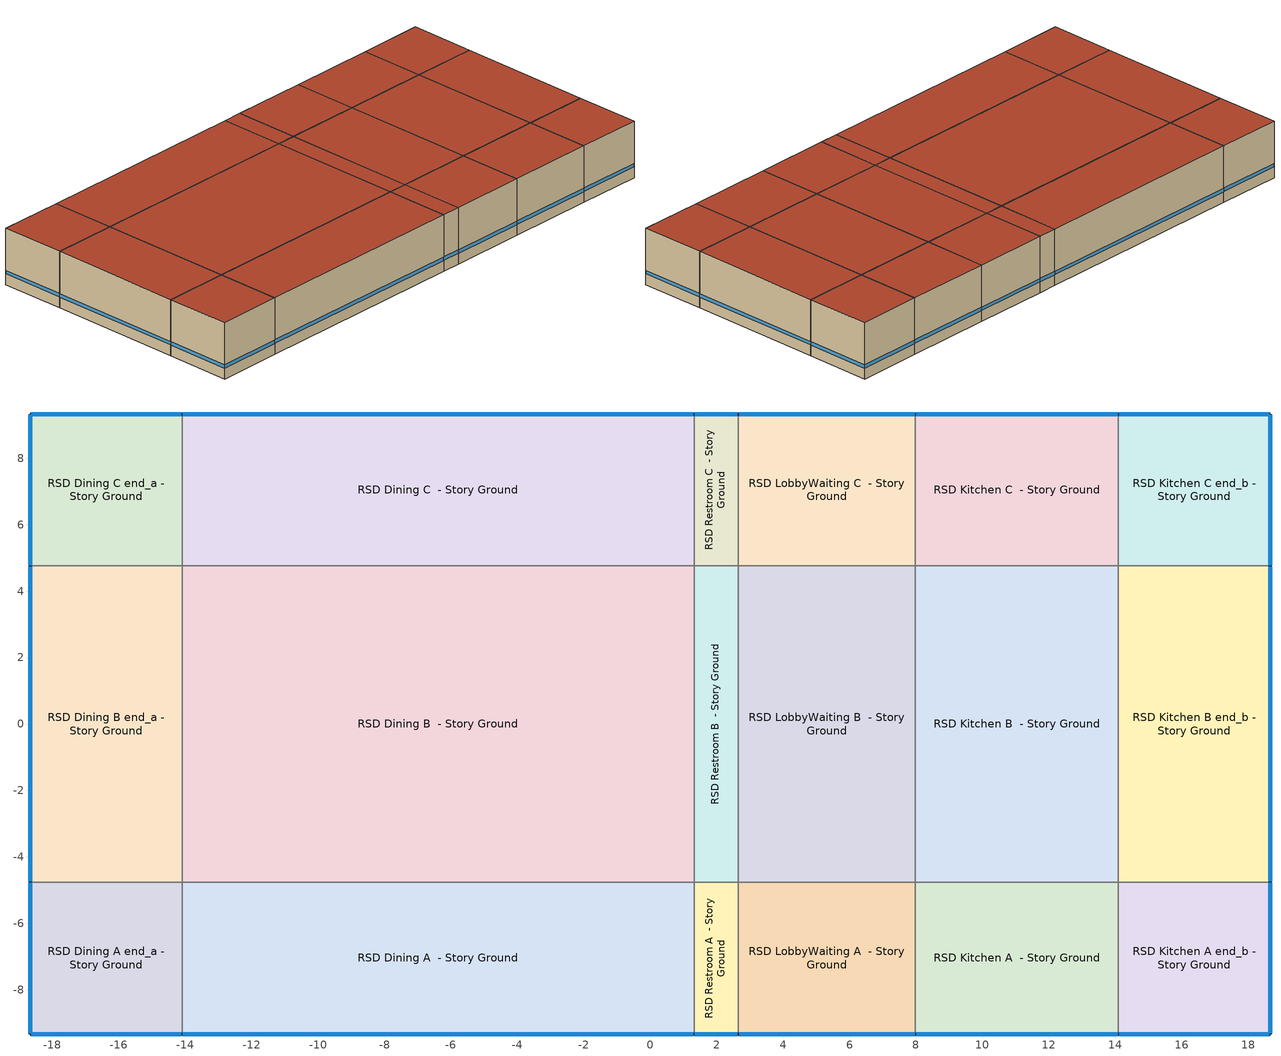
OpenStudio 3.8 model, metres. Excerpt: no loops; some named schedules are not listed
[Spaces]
RSD Dining A end_a - Story Ground
 floor ground (Foundation F 126 Perim 914 Area 209): -18.67,-9.33 -18.67,-4.76 -14.09,-4.76 -14.09,-9.33 z0
 wall outside: -18.67,-4.76 -18.67,-9.33 -14.09,-9.33 z0:3.96
 wall to RSD Dining B end_a - Story Ground: -14.09,-4.76 -18.67,-4.76 z0:3.96
 wall to RSD Dining A  - Story Ground: -14.09,-9.33 -14.09,-4.76 z0:3.96
 window (Window U-1.01 SHGC 0.74): -18.64,-9.33 -14.12,-9.33 / -18.67,-4.79 -18.67,-9.31 z0.76:1
 roof outside: -14.09,-9.33 -14.09,-4.76 -18.67,-4.76 -18.67,-9.33 z3.96
RSD Dining B end_a - Story Ground
 floor ground (Foundation F 126 Perim 952 Area 4353): -18.67,-4.76 -18.67,4.76 -14.09,4.76 -14.09,-4.76 z0
 wall outside: -18.67,4.76 -18.67,-4.76 z0:3.96
 wall to RSD Dining C end_a - Story Ground: -14.09,4.76 -18.67,4.76 z0:3.96
 wall to RSD Dining B  - Story Ground: -14.09,-4.76 -14.09,4.76 z0:3.96
 window (Window U-1.01 SHGC 0.74): -18.67,4.74 -18.67,-4.74 z0.76:1
 roof outside: -14.09,-4.76 -14.09,4.76 -18.67,4.76 -18.67,-4.76 z3.96
RSD Dining C end_a - Story Ground
 floor ground (Foundation F 126 Perim 914 Area 209): -18.67,4.76 -18.67,9.33 -14.09,9.33 -14.09,4.76 z0
 wall outside: -14.09,9.33 -18.67,9.33 -18.67,4.76 z0:3.96
 wall to RSD Dining C  - Story Ground: -14.09,4.76 -14.09,9.33 z0:3.96
 window (Window U-1.01 SHGC 0.74): -18.67,9.31 -18.67,4.79 / -14.12,9.33 -18.64,9.33 z0.76:1
 roof outside: -14.09,4.76 -14.09,9.33 -18.67,9.33 -18.67,4.76 z3.96
RSD Dining A  - Story Ground
 floor ground (Foundation F 126 Perim 1541 Area 7046): -14.09,-9.33 -14.09,-4.76 1.32,-4.76 1.32,-9.33 z0
 wall outside: -14.09,-9.33 1.32,-9.33 z0:3.96
 wall to RSD Dining B  - Story Ground: 1.32,-4.76 -14.09,-4.76 z0:3.96
 wall to RSD Restroom A  - Story Ground: 1.32,-9.33 1.32,-4.76 z0:3.96
 window (Window U-1.01 SHGC 0.74): -14.07,-9.33 1.29,-9.33 z0.76:1
 roof outside: 1.32,-9.33 1.32,-4.76 -14.09,-4.76 -14.09,-9.33 z3.96
RSD Dining B  - Story Ground
 floor ground (Foundation F 126 Perim 0 Area 14673): -14.09,-4.76 -14.09,4.76 1.32,4.76 1.32,-4.76 z0
 wall to RSD Dining C  - Story Ground: 1.32,4.76 -14.09,4.76 z0:3.96
 wall to RSD Restroom B  - Story Ground: 1.32,-4.76 1.32,4.76 z0:3.96
 roof outside: 1.32,-4.76 1.32,4.76 -14.09,4.76 -14.09,-4.76 z3.96
RSD Dining C  - Story Ground
 floor ground (Foundation F 126 Perim 1541 Area 7046): -14.09,4.76 -14.09,9.33 1.32,9.33 1.32,4.76 z0
 wall outside: 1.32,9.33 -14.09,9.33 z0:3.96
 wall to RSD Restroom C  - Story Ground: 1.32,4.76 1.32,9.33 z0:3.96
 window (Window U-1.01 SHGC 0.74): 1.29,9.33 -14.07,9.33 z0.76:1
 roof outside: 1.32,4.76 1.32,9.33 -14.09,9.33 -14.09,4.76 z3.96
RSD Restroom A  - Story Ground
 floor ground (Foundation F 126 Perim 133 Area 609): 1.32,-9.33 1.32,-4.76 2.65,-4.76 2.65,-9.33 z0
 wall outside: 1.32,-9.33 2.65,-9.33 z0:3.96
 wall to RSD Restroom B  - Story Ground: 2.65,-4.76 1.32,-4.76 z0:3.96
 wall to RSD LobbyWaiting A  - Story Ground: 2.65,-9.33 2.65,-4.76 z0:3.96
 window (Window U-1.01 SHGC 0.74): 1.34,-9.33 2.63,-9.33 z0.76:1.01
 roof outside: 2.65,-9.33 2.65,-4.76 1.32,-4.76 1.32,-9.33 z3.96
RSD Restroom B  - Story Ground
 floor ground (Foundation F 126 Perim 0 Area 1269): 1.32,-4.76 1.32,4.76 2.65,4.76 2.65,-4.76 z0
 wall to RSD Restroom C  - Story Ground: 2.65,4.76 1.32,4.76 z0:3.96
 wall to RSD LobbyWaiting B  - Story Ground: 2.65,-4.76 2.65,4.76 z0:3.96
 roof outside: 2.65,-4.76 2.65,4.76 1.32,4.76 1.32,-4.76 z3.96
RSD Restroom C  - Story Ground
 floor ground (Foundation F 126 Perim 133 Area 609): 1.32,4.76 1.32,9.33 2.65,9.33 2.65,4.76 z0
 wall outside: 2.65,9.33 1.32,9.33 z0:3.96
 wall to RSD LobbyWaiting C  - Story Ground: 2.65,4.76 2.65,9.33 z0:3.96
 window (Window U-1.01 SHGC 0.74): 2.63,9.33 1.34,9.33 z0.76:1.01
 roof outside: 2.65,4.76 2.65,9.33 1.32,9.33 1.32,4.76 z3.96
RSD LobbyWaiting A  - Story Ground
 floor ground (Foundation F 126 Perim 533 Area 2439): 2.65,-9.33 2.65,-4.76 7.98,-4.76 7.98,-9.33 z0
 wall outside: 2.65,-9.33 7.98,-9.33 z0:3.96
 wall to RSD LobbyWaiting B  - Story Ground: 7.98,-4.76 2.65,-4.76 z0:3.96
 wall to RSD Kitchen A  - Story Ground: 7.98,-9.33 7.98,-4.76 z0:3.96
 window (Window U-1.01 SHGC 0.74): 2.68,-9.33 7.96,-9.33 z0.76:1
 roof outside: 7.98,-9.33 7.98,-4.76 2.65,-4.76 2.65,-9.33 z3.96
RSD LobbyWaiting B  - Story Ground
 floor ground (Foundation F 126 Perim 0 Area 5079): 2.65,-4.76 2.65,4.76 7.98,4.76 7.98,-4.76 z0
 wall to RSD LobbyWaiting C  - Story Ground: 7.98,4.76 2.65,4.76 z0:3.96
 wall to RSD Kitchen B  - Story Ground: 7.98,-4.76 7.98,4.76 z0:3.96
 roof outside: 7.98,-4.76 7.98,4.76 2.65,4.76 2.65,-4.76 z3.96
RSD LobbyWaiting C  - Story Ground
 floor ground (Foundation F 126 Perim 533 Area 2439): 2.65,4.76 2.65,9.33 7.98,9.33 7.98,4.76 z0
 wall outside: 7.98,9.33 2.65,9.33 z0:3.96
 wall to RSD Kitchen C  - Story Ground: 7.98,4.76 7.98,9.33 z0:3.96
 window (Window U-1.01 SHGC 0.74): 7.96,9.33 2.68,9.33 z0.76:1
 roof outside: 7.98,4.76 7.98,9.33 2.65,9.33 2.65,4.76 z3.96
RSD Kitchen A  - Story Ground
 floor ground (Foundation F 126 Perim 611 Area 2793): 7.98,-9.33 7.98,-4.76 14.09,-4.76 14.09,-9.33 z0
 wall outside: 7.98,-9.33 14.09,-9.33 z0:3.96
 wall to RSD Kitchen B  - Story Ground: 14.09,-4.76 7.98,-4.76 z0:3.96
 wall to RSD Kitchen A end_b - Story Ground: 14.09,-9.33 14.09,-4.76 z0:3.96
 window (Window U-1.01 SHGC 0.74): 8.01,-9.33 14.07,-9.33 z0.76:1
 roof outside: 14.09,-9.33 14.09,-4.76 7.98,-4.76 7.98,-9.33 z3.96
RSD Kitchen B  - Story Ground
 floor ground (Foundation F 126 Perim 0 Area 5816): 7.98,-4.76 7.98,4.76 14.09,4.76 14.09,-4.76 z0
 wall to RSD Kitchen C  - Story Ground: 14.09,4.76 7.98,4.76 z0:3.96
 wall to RSD Kitchen B end_b - Story Ground: 14.09,-4.76 14.09,4.76 z0:3.96
 roof outside: 14.09,-4.76 14.09,4.76 7.98,4.76 7.98,-4.76 z3.96
RSD Kitchen C  - Story Ground
 floor ground (Foundation F 126 Perim 611 Area 2793): 7.98,4.76 7.98,9.33 14.09,9.33 14.09,4.76 z0
 wall outside: 14.09,9.33 7.98,9.33 z0:3.96
 wall to RSD Kitchen C end_b - Story Ground: 14.09,4.76 14.09,9.33 z0:3.96
 window (Window U-1.01 SHGC 0.74): 14.07,9.33 8.01,9.33 z0.76:1
 roof outside: 14.09,4.76 14.09,9.33 7.98,9.33 7.98,4.76 z3.96
RSD Kitchen A end_b - Story Ground
 floor ground (Foundation F 126 Perim 914 Area 209): 14.09,-9.33 14.09,-4.76 18.67,-4.76 18.67,-9.33 z0
 wall outside: 14.09,-9.33 18.67,-9.33 18.67,-4.76 z0:3.96
 wall to RSD Kitchen B end_b - Story Ground: 18.67,-4.76 14.09,-4.76 z0:3.96
 window (Window U-1.01 SHGC 0.74): 14.12,-9.33 18.64,-9.33 / 18.67,-9.31 18.67,-4.79 z0.76:1
 roof outside: 18.67,-9.33 18.67,-4.76 14.09,-4.76 14.09,-9.33 z3.96
RSD Kitchen B end_b - Story Ground
 floor ground (Foundation F 126 Perim 952 Area 4353): 14.09,-4.76 14.09,4.76 18.67,4.76 18.67,-4.76 z0
 wall outside: 18.67,-4.76 18.67,4.76 z0:3.96
 wall to RSD Kitchen C end_b - Story Ground: 18.67,4.76 14.09,4.76 z0:3.96
 window (Window U-1.01 SHGC 0.74): 18.67,-4.74 18.67,4.74 z0.76:1
 roof outside: 18.67,-4.76 18.67,4.76 14.09,4.76 14.09,-4.76 z3.96
RSD Kitchen C end_b - Story Ground
 floor ground (Foundation F 126 Perim 914 Area 209): 14.09,4.76 14.09,9.33 18.67,9.33 18.67,4.76 z0
 wall outside: 18.67,4.76 18.67,9.33 14.09,9.33 z0:3.96
 window (Window U-1.01 SHGC 0.74): 18.64,9.33 14.12,9.33 / 18.67,4.79 18.67,9.31 z0.76:1
 roof outside: 18.67,4.76 18.67,9.33 14.09,9.33 14.09,4.76 z3.96
[Site]
Fresno Air Terminal_CA_USA: Latitude {deg}=36.78; Longitude {deg}=-119.72; Time Zone {hr}=-8; Elevation {m}=100; Terrain=City
[Site:WaterMainsTemperature]
Calculation Method=Correlation; Annual Average Outdoor Air Temperature {C}=19.1625; Maximum Difference In Monthly Average Outdoor Air Temperatures {deltaC}=21.42
[SizingPeriod:DesignDay] Barometric Pressure {Pa}=100129; Rain Indicator=No; Snow Indicator=No; Day of Month=21; Daylight Saving Time Indicator=No; Humidity Condition Type=Wetbulb; Dry-Bulb Temperature Range Modifier Type=DefaultMultipliers
Name | Maximum Dry-Bulb Temperature {C} | Daily Dry-Bulb Temperature Range {deltaC} | Wind Speed {m/s} | Wind Direction {deg} | Month | Day Type | Wetbulb or DewPoint at Maximum Dry-Bulb {C} | Solar Model Indicator | ASHRAE Clear Sky Optical Depth for Beam Irradiance | ASHRAE Clear Sky Optical Depth for Diffuse Irradiance | Sky Clearness
Fresno Air Terminal Ann Clg .4% Condns DB=>MWB 1 | 39.7 | 16.4 | 3.7 | 300 | 7 | SummerDesignDay | 21.6 | ASHRAETau | 0.352 | 2.403
Fresno Air Terminal Ann Clg .4% Condns WB=>MDB 1 | 36.4 | 16.4 | 3.7 | 300 | 7 | SummerDesignDay | 23 | ASHRAETau | 0.352 | 2.403
Fresno Air Terminal Ann Htg 99.6% Condns DB 1 | -0.3 | 0 | 1.2 | 80 | 12 | WinterDesignDay | -0.3 | ASHRAEClearSky |  |  | 0
Fresno Air Terminal August .4% Condns DB=>MCWB 1 | 41.1 | 16.6 | 3.7 | 300 | 8 | SummerDesignDay | 22.3 | ASHRAETau | 0.376 | 2.367
[ClimateZones]
Climate Zone Institution Name 1=CEC; Climate Zone Document Name 1=California Climate Zone Descriptions; Climate Zone Document Year 1=1995; Climate Zone Value 1=13
[Building]
ComStock DEER Pre-1975|RSD: North Axis {deg}=180; Default Construction Set=ComStock DEER Pre-1975 - RSD - CEC T24-CEC13; Default Schedule Set=Building Default Schedule Set; Standards Building Type=RSD
[Site:GroundTemperature:FCfactorMethod]
January Ground Temperature {C}=18.6; February Ground Temperature {C}=10.7; March Ground Temperature {C}=7.7; April Ground Temperature {C}=7.9; May Ground Temperature {C}=10.4; June Ground Temperature {C}=13.5; July Ground Temperature {C}=14.8; August Ground Temperature {C}=21; September Ground Temperature {C}=25.8; October Ground Temperature {C}=29; November Ground Temperature {C}=27.7; December Ground Temperature {C}=24.9
[Construction:FfactorGroundFloor] F-Factor {W/m-K}=1.26344
Name | Area {m2} | PerimeterExposed {m}
Foundation F 126 Perim 952 Area 4353 | 43.5305 | 9.52111
Foundation F 126 Perim 914 Area 209 | 20.9032 | 9.144
Foundation F 126 Perim 611 Area 2793 | 27.9266 | 6.10818
Foundation F 126 Perim 0 Area 5816 | 58.1566 | 0
Foundation F 126 Perim 533 Area 2439 | 24.3893 | 5.33449
Foundation F 126 Perim 0 Area 14673 | 146.729 | 0
Foundation F 126 Perim 1541 Area 7046 | 70.4585 | 15.4109
Foundation F 126 Perim 133 Area 609 | 6.09305 | 1.33269
Foundation F 126 Perim 0 Area 1269 | 12.6887 | 0
Foundation F 126 Perim 0 Area 5079 | 50.7903 | 0
[DefaultConstructionSet]
ComStock DEER Pre-1975 - RSD - CEC T24-CEC13: Default Exterior Surface Constructions=Default Surface Constructions 1; Default Interior Surface Constructions=Default Surface Constructions 2; Default Ground Contact Surface Constructions=Default Surface Constructions 3; Default Exterior SubSurface Constructions=Default Sub Surface Constructions 1; Default Interior SubSurface Constructions=Default Sub Surface Constructions 2; Interior Partition Construction=Typical Interior Partition
[DefaultSurfaceConstructions]
Name | Floor Construction | Wall Construction | Roof Ceiling Construction
Default Surface Constructions 1 | DEER Uncarpeted 6in Slab Floor | DEER Insulated Steel Framed Exterior Wall R-5.67 | DEER Wood Framed Roof R-14.18
Default Surface Constructions 2 | DEER Uncarpeted 4in Slab Floor | Typical Interior Wall | DEER Uncarpeted 4in Slab Floor
Default Surface Constructions 3 | DEER Carpeted 6in Slab Floor | Typical Uninsulated Basement Mass Wall
[Construction]
DEER Uncarpeted 6in Slab Floor: Typical Insulation R-6.53, 6 in. Normalweight Concrete Floor
DEER Wood Framed Roof R-14.18: Roof Membrane, Typical Insulation R-13.68, Metal Roof Surface
DEER Uncarpeted 4in Slab Floor: Typical Insulation R-4.17, 4 in. Normalweight Concrete Floor
Typical Interior Wall: G01 13mm gypsum board, G01 13mm gypsum board
DEER Carpeted 6in Slab Floor: 6 in. Normalweight Concrete Floor, Typical Carpet Pad
Typical Uninsulated Basement Mass Wall: 8 in. Concrete Block Basement Wall
DEER Metal Framed Window U-1.23 SHGC 0.82: Simple Glazing U-1.23 SHGC 0.82
DEER Metal Framed Window U-1.23 SHGC 0.82 1: Simple Glazing U-1.23 SHGC 0.82 1
Typical Uninsulated Swinging Door: Typical Insulation R-4.17
U 0.98 SHGC 0.68 Sgl Ref-B-H Clr 6mm: REF B CLEAR HI 6MM
Typical Insulated Metal Door: F08 Metal surface, Typical Insulation R-4.17
DEER Skylight U-0.85 SHGC 0.44: Simple Glazing U-1.23 SHGC 0.44
Typical Interior Window: Clear 3mm
Typical Interior Door; Typical Interior Partition: G05 25mm wood
DEER Insulated Steel Framed Exterior Wall R-5.67: 25mm Stucco, 5/8 in. Gypsum Board, Typical Insulation R-4.17, 5/8 in. Gypsum Board
InteriorFurnishings 1: Std Wood 6inch 1
Window U-1.01 SHGC 0.74: Simple Glazing Single - No LowE - Clear - Aluminum
[Material:NoMass] Roughness=Smooth; Thermal Absorptance=0.9; Solar Absorptance=0.7
Name | Thermal Resistance {m2-K/W} | Visible Absorptance
Typical Insulation R-6.53 | 1.14944 | 0.7
Typical Insulation R-13.68 | 2.40869 | 0.7
Typical Insulation R-4.17 | 0.734957 | 0.7
Typical Carpet Pad | 0.21648 | 0.8
[Material] Thermal Absorptance=0.9
Name | Roughness | Thickness {m} | Conductivity {W/m-K} | Density {kg/m3} | Specific Heat {J/kg-K} | Solar Absorptance | Visible Absorptance
6 in. Normalweight Concrete Floor | MediumRough | 0.1524 | 2.31 | 2322 | 832 | 0.7 | 0.7
25mm Stucco | Smooth | 0.0254 | 0.72 | 1856 | 840 | 0.7 | 0.7
5/8 in. Gypsum Board | MediumSmooth | 0.0159 | 0.16 | 800 | 1090 | 0.7 | 0.7
Roof Membrane | VeryRough | 0.0095 | 0.16 | 1121.29 | 1460 | 0.7 | 0.7
Metal Roof Surface; F08 Metal surface | Smooth | 0.0008 | 45.28 | 7824 | 500 | 0.7 | 0.7
4 in. Normalweight Concrete Floor | MediumRough | 0.1016 | 2.31 | 2322 | 832 | 0.7 | 0.7
G01 13mm gypsum board | Smooth | 0.0127 | 0.160031 | 800.001 | 1090.73 | 0.7 | 0.5
8 in. Concrete Block Basement Wall | MediumRough | 0.2032 | 1.326 | 1842 | 912 | 0.7 | 0.7
G05 25mm wood | MediumSmooth | 0.0254 | 0.15 | 608 | 1630 | 0.5 | 0.5
Std Wood 6inch 1 | MediumSmooth | 0.15 | 0.12 | 540 | 1210 | 0.7 | 0.7
[DefaultSubSurfaceConstructions]
Name | Fixed Window Construction | Operable Window Construction | Door Construction | Glass Door Construction | Overhead Door Construction | Skylight Construction | Tubular Daylight Dome Construction | Tubular Daylight Diffuser Construction
Default Sub Surface Constructions 1 | DEER Metal Framed Window U-1.23 SHGC 0.82 | DEER Metal Framed Window U-1.23 SHGC 0.82 1 | Typical Uninsulated Swinging Door | U 0.98 SHGC 0.68 Sgl Ref-B-H Clr 6mm | Typical Insulated Metal Door | DEER Skylight U-0.85 SHGC 0.44 | Typical Interior Window | Typical Interior Window
Default Sub Surface Constructions 2 | Typical Interior Window | Typical Interior Window | Typical Interior Door
[WindowMaterial:SimpleGlazingSystem]
Name | U-Factor {W/m2-K} | Solar Heat Gain Coefficient | Visible Transmittance
Simple Glazing U-1.23 SHGC 0.82; Simple Glazing U-1.23 SHGC 0.82 1 | 7 | 0.82 | 0.25
Simple Glazing U-1.23 SHGC 0.44 | 7 | 0.44 | 0.25
Simple Glazing Single - No LowE - Clear - Aluminum | 5.73505 | 0.744 | 0.754
[WindowMaterial:Glazing] Optical Data Type=SpectralAverage; Infrared Transmittance at Normal Incidence=0; Front Side Infrared Hemispherical Emissivity=0.84; Conductivity {W/m-K}=0.9; Dirt Correction Factor for Solar and Visible Transmittance=1; Solar Diffusing=No
Name | Thickness {m} | Solar Transmittance at Normal Incidence | Front Side Solar Reflectance at Normal Incidence | Back Side Solar Reflectance at Normal Incidence | Visible Transmittance at Normal Incidence | Front Side Visible Reflectance at Normal Incidence | Back Side Visible Reflectance at Normal Incidence | Back Side Infrared Hemispherical Emissivity
REF B CLEAR HI 6MM | 0.006 | 0.24 | 0.16 | 0.32 | 0.3 | 0.16 | 0.29 | 0.6
Clear 3mm | 0.003 | 0.837 | 0.075 | 0.075 | 0.898 | 0.081 | 0.081 | 0.84
[SpaceType] Standards Building Type=RSD
Name | Default Schedule Set | Design Specification Outdoor Air Object | Standards Space Type
RSD Restroom - ComStock DEER Pre-1975 | RSD Restroom Schedule Set | RSD Restroom Ventilation | Restroom
RSD LobbyWaiting - ComStock DEER Pre-1975 | RSD LobbyWaiting Schedule Set | RSD LobbyWaiting Ventilation | LobbyWaiting
RSD Kitchen - ComStock DEER Pre-1975 | RSD Kitchen Schedule Set | RSD Kitchen Ventilation | Kitchen
RSD Dining - ComStock DEER Pre-1975 | RSD Dining Schedule Set | RSD Dining Ventilation | Dining
[BuildingStory]
Story Ground: Nominal Z Coordinate {m}=0; Nominal Floor to Floor Height {m}=3.9624
[Space] Building Story=Story Ground
Name | Space Type | Thermal Zone
RSD Dining A end_a - Story Ground | RSD Dining - ComStock DEER Pre-1975 | Zone RSD Dining A end_a - Story Ground
RSD Dining B end_a - Story Ground | RSD Dining - ComStock DEER Pre-1975 | Zone RSD Dining B end_a - Story Ground
RSD Dining C end_a - Story Ground | RSD Dining - ComStock DEER Pre-1975 | Zone RSD Dining C end_a - Story Ground
RSD Dining A  - Story Ground | RSD Dining - ComStock DEER Pre-1975 | Zone RSD Dining A  - Story Ground
RSD Dining B  - Story Ground | RSD Dining - ComStock DEER Pre-1975 | Zone RSD Dining B  - Story Ground
RSD Dining C  - Story Ground | RSD Dining - ComStock DEER Pre-1975 | Zone RSD Dining C  - Story Ground
RSD Restroom A  - Story Ground | RSD Restroom - ComStock DEER Pre-1975 | Zone RSD Restroom A  - Story Ground
RSD Restroom B  - Story Ground | RSD Restroom - ComStock DEER Pre-1975 | Zone RSD Restroom B  - Story Ground
RSD Restroom C  - Story Ground | RSD Restroom - ComStock DEER Pre-1975 | Zone RSD Restroom C  - Story Ground
RSD LobbyWaiting A  - Story Ground | RSD LobbyWaiting - ComStock DEER Pre-1975 | Zone RSD LobbyWaiting A  - Story Ground
RSD LobbyWaiting B  - Story Ground | RSD LobbyWaiting - ComStock DEER Pre-1975 | Zone RSD LobbyWaiting B  - Story Ground
RSD LobbyWaiting C  - Story Ground | RSD LobbyWaiting - ComStock DEER Pre-1975 | Zone RSD LobbyWaiting C  - Story Ground
RSD Kitchen A  - Story Ground | RSD Kitchen - ComStock DEER Pre-1975 | Zone RSD Kitchen A  - Story Ground
RSD Kitchen B  - Story Ground | RSD Kitchen - ComStock DEER Pre-1975 | Zone RSD Kitchen B  - Story Ground
RSD Kitchen C  - Story Ground | RSD Kitchen - ComStock DEER Pre-1975 | Zone RSD Kitchen C  - Story Ground
RSD Kitchen A end_b - Story Ground | RSD Kitchen - ComStock DEER Pre-1975 | Zone RSD Kitchen A end_b - Story Ground
RSD Kitchen B end_b - Story Ground | RSD Kitchen - ComStock DEER Pre-1975 | Zone RSD Kitchen B end_b - Story Ground
RSD Kitchen C end_b - Story Ground | RSD Kitchen - ComStock DEER Pre-1975 | Zone RSD Kitchen C end_b - Story Ground
[ThermalZone] Multiplier=1; Use Ideal Air Loads=No
Name | Thermostat
Zone RSD Dining A end_a - Story Ground | RSD Dining - ComStock DEER Pre-1975 Thermostat 1
Zone RSD Dining B end_a - Story Ground | RSD Dining - ComStock DEER Pre-1975 Thermostat 3
Zone RSD Dining C end_a - Story Ground | RSD Dining - ComStock DEER Pre-1975 Thermostat 5
Zone RSD Dining A  - Story Ground | RSD Dining - ComStock DEER Pre-1975 Thermostat
Zone RSD Dining B  - Story Ground | RSD Dining - ComStock DEER Pre-1975 Thermostat 2
Zone RSD Dining C  - Story Ground | RSD Dining - ComStock DEER Pre-1975 Thermostat 4
Zone RSD Restroom A  - Story Ground | RSD Restroom - ComStock DEER Pre-1975 Thermostat
Zone RSD Restroom B  - Story Ground | RSD Restroom - ComStock DEER Pre-1975 Thermostat 1
Zone RSD Restroom C  - Story Ground | RSD Restroom - ComStock DEER Pre-1975 Thermostat 2
Zone RSD LobbyWaiting A  - Story Ground | RSD LobbyWaiting - ComStock DEER Pre-1975 Thermostat
Zone RSD LobbyWaiting B  - Story Ground | RSD LobbyWaiting - ComStock DEER Pre-1975 Thermostat 1
Zone RSD LobbyWaiting C  - Story Ground | RSD LobbyWaiting - ComStock DEER Pre-1975 Thermostat 2
Zone RSD Kitchen A  - Story Ground | RSD Kitchen - ComStock DEER Pre-1975 Thermostat
Zone RSD Kitchen B  - Story Ground | RSD Kitchen - ComStock DEER Pre-1975 Thermostat 2
Zone RSD Kitchen C  - Story Ground | RSD Kitchen - ComStock DEER Pre-1975 Thermostat 4
Zone RSD Kitchen A end_b - Story Ground | RSD Kitchen - ComStock DEER Pre-1975 Thermostat 1
Zone RSD Kitchen B end_b - Story Ground | RSD Kitchen - ComStock DEER Pre-1975 Thermostat 3
Zone RSD Kitchen C end_b - Story Ground | RSD Kitchen - ComStock DEER Pre-1975 Thermostat 5
[People:Definition] Number of People Calculation Method=People/Area; Fraction Radiant=0.3
Name | People per Space Floor Area {person/m2}
RSD Dining People Definition | 0.477918
RSD Kitchen People Definition | 0.0355209
RSD LobbyWaiting People Definition | 0.0721182
RSD Restroom People Definition | 0.204514
[People] Work Efficiency Schedule=Work Efficiency Schedule; Clothing Insulation Schedule=Clothing Schedule; Air Velocity Schedule=Air Velocity Schedule; Multiplier=1
Name | People Definition | Space or SpaceType
RSD Dining People | RSD Dining People Definition | RSD Dining - ComStock DEER Pre-1975
RSD Kitchen People | RSD Kitchen People Definition | RSD Kitchen - ComStock DEER Pre-1975
RSD LobbyWaiting People | RSD LobbyWaiting People Definition | RSD LobbyWaiting - ComStock DEER Pre-1975
RSD Restroom People | RSD Restroom People Definition | RSD Restroom - ComStock DEER Pre-1975
[Lights:Definition] Design Level Calculation Method=Watts/Area; Fraction Visible=0.2; Return Air Fraction=0
Name | Watts per Space Floor Area {W/m2} | Fraction Radiant
RSD Dining - ComStock DEER Pre-1975 General Lights Definition | 1.90286 | 0.31
RSD Dining - ComStock DEER Pre-1975 Task Lights Definition | 2.61484 | 0.125
RSD Dining - ComStock DEER Pre-1975 Wall Wash Lights Definition | 3.8133 | 0.125
RSD LobbyWaiting - ComStock DEER Pre-1975 General Lights Definition | 1.92838 | 0.31
RSD LobbyWaiting - ComStock DEER Pre-1975 Task Lights Definition | 1.01438 | 0.125
RSD LobbyWaiting - ComStock DEER Pre-1975 Wall Wash Lights Definition | 1.81461 | 0.125
RSD Kitchen - ComStock DEER Pre-1975 General Lights Definition | 7.18292 | 0.31
RSD Kitchen - ComStock DEER Pre-1975 Task Lights Definition | 8.69031 | 0.125
RSD Restroom - ComStock DEER Pre-1975 General Lights Definition | 3.33071 | 0.31
RSD Restroom - ComStock DEER Pre-1975 Wall Wash Lights Definition | 2.07725 | 0.125
[ElectricEquipment:Definition] Fraction Latent=0
Name | Design Level Calculation Method | Watts per Space Floor Area {W/m2} | Fraction Radiant | Fraction Lost | Design Level {W}
RSD Dining Elec Equip Definition; RSD LobbyWaiting Elec Equip Definition | Watts/Area | 5.38196 | 0.5 | 0
misc_electric_kitchen_equipment_definition | Watts/Area | 20.3536 | 0.57 | 0.43
RSD Restroom Elec Equip Definition | Watts/Area | 2.15278 | 0.5 | 0
electric_fryer_equipment_definition_bldg_quantity=2.0 | EquipmentLevel |  | 0.36 | 0.44 | 28018
electric_oven_equipment_definition_bldg_quantity=1.0 | EquipmentLevel |  | 0.22 | 0.58 | 12104
[ElectricEquipment]
Name | Electric Equipment Definition | Space or SpaceType | Schedule | Multiplier
RSD Dining Elec Equip | RSD Dining Elec Equip Definition | RSD Dining - ComStock DEER Pre-1975 | D_RSD_Din_Misc_Yr BPR Adjusted
misc_electric_kitchen_equipment | misc_electric_kitchen_equipment_definition | RSD Kitchen - ComStock DEER Pre-1975 | D_RSD_Ktchn_Misc_Yr BPR Adjusted
RSD LobbyWaiting Elec Equip | RSD LobbyWaiting Elec Equip Definition | RSD LobbyWaiting - ComStock DEER Pre-1975 | D_RSD_Din_Misc_Yr BPR Adjusted
RSD Restroom Elec Equip | RSD Restroom Elec Equip Definition | RSD Restroom - ComStock DEER Pre-1975 | D_RSD_Din_Misc_Yr BPR Adjusted
electric_fryer_equipment_bldg_quantity=2.0 | electric_fryer_equipment_definition_bldg_quantity=2.0 | RSD Kitchen - ComStock DEER Pre-1975 | D_RSD_Ktchn_Cook_Yr | 0.166667
electric_oven_equipment_bldg_quantity=1.0 | electric_oven_equipment_definition_bldg_quantity=1.0 | RSD Kitchen - ComStock DEER Pre-1975 | D_RSD_Ktchn_Cook_Yr | 0.166667
[DesignSpecification:OutdoorAir] Outdoor Air Method=Maximum; Outdoor Air Flow per Person {m3/s-person}=0.00707921; Outdoor Air Flow per Floor Area {m3/s-m2}=0.000762
RSD Dining Ventilation; RSD Kitchen Ventilation; RSD LobbyWaiting Ventilation; RSD Restroom Ventilation
[DefaultScheduleSet]
Name | Number of People Schedule | People Activity Level Schedule | Lighting Schedule | Electric Equipment Schedule | Infiltration Schedule | Gas Equipment Schedule | Hours of Operation Schedule
RSD Dining Schedule Set | D_RSD_Din_Occup_Yr | DEER Activity 161W/person | D17_RSD_Din_LF_Yr | D_RSD_Din_Misc_Yr | D_RSD_All_C_Inf_Yr
RSD Kitchen Schedule Set | D_RSD_Ktchn_Occup_Yr | DEER Activity 220W/person | D17_RSD_Ktchn_LF_Yr | D_RSD_Ktchn_Misc_Yr | D_RSD_All_C_Inf_Yr | D_RSD_Ktchn_Cook_Yr
RSD LobbyWaiting Schedule Set | D_RSD_Din_Occup_Yr | DEER Activity 147W/person | D17_RSD_LobWt_LF_Yr | D_RSD_Din_Misc_Yr | D_RSD_All_C_Inf_Yr
RSD Restroom Schedule Set | D_RSD_Din_Occup_Yr | DEER Activity 147W/person | D17_RSD_Restrm_LF_Yr | D_RSD_Din_Misc_Yr | D_RSD_All_C_Inf_Yr
Building Default Schedule Set |  |  |  |  |  |  | Building Hours of Operation NonResidential
[Exterior:Lights:Definition]
Name | Design Level {W}
Parking Areas and Drives Def (W/ft^2) | 0.0182456
Building Facades Def (W/ft^2) | 0.15
Main Entries Def (W/ft) | 30
Other Doors Def (W/ft) | 20
[Exterior:Lights] Schedule=Always On Discrete; Control Option=AstronomicalClock
Name | Exterior Lights Definition | Multiplier
Parking Areas and Drives | Parking Areas and Drives Def (W/ft^2) | 30375
Building Facades | Building Facades Def (W/ft^2) | 4776.5
Main Entries | Main Entries Def (W/ft) | 8
Other Doors | Other Doors Def (W/ft) | 9
[ThermostatSetpoint:DualSetpoint] Heating Setpoint Temperature Schedule=D_RSD_All_HTemp_Yr; Cooling Setpoint Temperature Schedule=D_RSD_All_CTemp_Yr
RSD Dining - ComStock DEER Pre-1975 Thermostat; RSD Dining - ComStock DEER Pre-1975 Thermostat 1; RSD Dining - ComStock DEER Pre-1975 Thermostat 2; RSD Dining - ComStock DEER Pre-1975 Thermostat 3; RSD Dining - ComStock DEER Pre-1975 Thermostat 4; RSD Dining - ComStock DEER Pre-1975 Thermostat 5; RSD Kitchen - ComStock DEER Pre-1975 Thermostat; RSD Kitchen - ComStock DEER Pre-1975 Thermostat 1; RSD Kitchen - ComStock DEER Pre-1975 Thermostat 2; RSD Kitchen - ComStock DEER Pre-1975 Thermostat 3; RSD Kitchen - ComStock DEER Pre-1975 Thermostat 4; RSD Kitchen - ComStock DEER Pre-1975 Thermostat 5; RSD LobbyWaiting - ComStock DEER Pre-1975 Thermostat; RSD LobbyWaiting - ComStock DEER Pre-1975 Thermostat 1; RSD LobbyWaiting - ComStock DEER Pre-1975 Thermostat 2; RSD Restroom - ComStock DEER Pre-1975 Thermostat; RSD Restroom - ComStock DEER Pre-1975 Thermostat 1; RSD Restroom - ComStock DEER Pre-1975 Thermostat 2
[InternalMass:Definition]
Internal Mass Definition 2: Construction=InteriorFurnishings 1; Design Level Calculation Method=SurfaceArea/Area; Surface Area per Space Floor Area=2
[InternalMass] Internal Mass Definition=Internal Mass Definition 2; Multiplier=1
Name | Space or SpaceType
RSD Kitchen B end_b - Story Ground Mass | RSD Kitchen B end_b - Story Ground
RSD Kitchen A end_b - Story Ground Mass | RSD Kitchen A end_b - Story Ground
RSD Kitchen C  - Story Ground Mass | RSD Kitchen C  - Story Ground
RSD Kitchen B  - Story Ground Mass | RSD Kitchen B  - Story Ground
RSD Dining B end_a - Story Ground Mass | RSD Dining B end_a - Story Ground
RSD Dining C end_a - Story Ground Mass | RSD Dining C end_a - Story Ground
RSD LobbyWaiting C  - Story Ground Mass | RSD LobbyWaiting C  - Story Ground
RSD Dining B  - Story Ground Mass | RSD Dining B  - Story Ground
RSD LobbyWaiting A  - Story Ground Mass | RSD LobbyWaiting A  - Story Ground
RSD Dining C  - Story Ground Mass | RSD Dining C  - Story Ground
RSD Restroom A  - Story Ground Mass | RSD Restroom A  - Story Ground
RSD Dining A end_a - Story Ground Mass | RSD Dining A end_a - Story Ground
RSD Restroom B  - Story Ground Mass | RSD Restroom B  - Story Ground
RSD Restroom C  - Story Ground Mass | RSD Restroom C  - Story Ground
RSD Kitchen C end_b - Story Ground Mass | RSD Kitchen C end_b - Story Ground
RSD Dining A  - Story Ground Mass | RSD Dining A  - Story Ground
RSD LobbyWaiting B  - Story Ground Mass | RSD LobbyWaiting B  - Story Ground
RSD Kitchen A  - Story Ground Mass | RSD Kitchen A  - Story Ground
[Lights] Fraction Replaceable=1
Name | Lights Definition | Space or SpaceType | Schedule
RSD Dining - ComStock DEER Pre-1975 General Lighting | RSD Dining - ComStock DEER Pre-1975 General Lights Definition | RSD Dining - ComStock DEER Pre-1975 | D17_RSD_Din_LF_Yr BPR Adjusted
RSD Dining - ComStock DEER Pre-1975 Task Lighting | RSD Dining - ComStock DEER Pre-1975 Task Lights Definition | RSD Dining - ComStock DEER Pre-1975 | D17_RSD_Din_LF_Yr BPR Adjusted
RSD Dining - ComStock DEER Pre-1975 Wall Wash Lighting | RSD Dining - ComStock DEER Pre-1975 Wall Wash Lights Definition | RSD Dining - ComStock DEER Pre-1975 | D17_RSD_Din_LF_Yr BPR Adjusted
RSD LobbyWaiting - ComStock DEER Pre-1975 General Lighting | RSD LobbyWaiting - ComStock DEER Pre-1975 General Lights Definition | RSD LobbyWaiting - ComStock DEER Pre-1975 | D17_RSD_LobWt_LF_Yr BPR Adjusted
RSD LobbyWaiting - ComStock DEER Pre-1975 Task Lighting | RSD LobbyWaiting - ComStock DEER Pre-1975 Task Lights Definition | RSD LobbyWaiting - ComStock DEER Pre-1975 | D17_RSD_LobWt_LF_Yr BPR Adjusted
RSD LobbyWaiting - ComStock DEER Pre-1975 Wall Wash Lighting | RSD LobbyWaiting - ComStock DEER Pre-1975 Wall Wash Lights Definition | RSD LobbyWaiting - ComStock DEER Pre-1975 | D17_RSD_LobWt_LF_Yr BPR Adjusted
RSD Kitchen - ComStock DEER Pre-1975 General Lighting | RSD Kitchen - ComStock DEER Pre-1975 General Lights Definition | RSD Kitchen - ComStock DEER Pre-1975 | D17_RSD_Ktchn_LF_Yr BPR Adjusted
RSD Kitchen - ComStock DEER Pre-1975 Task Lighting | RSD Kitchen - ComStock DEER Pre-1975 Task Lights Definition | RSD Kitchen - ComStock DEER Pre-1975 | D17_RSD_Ktchn_LF_Yr BPR Adjusted
RSD Restroom - ComStock DEER Pre-1975 General Lighting | RSD Restroom - ComStock DEER Pre-1975 General Lights Definition | RSD Restroom - ComStock DEER Pre-1975 | D17_RSD_Restrm_LF_Yr BPR Adjusted
RSD Restroom - ComStock DEER Pre-1975 Wall Wash Lighting | RSD Restroom - ComStock DEER Pre-1975 Wall Wash Lights Definition | RSD Restroom - ComStock DEER Pre-1975 | D17_RSD_Restrm_LF_Yr BPR Adjusted
[SpaceInfiltration:DesignFlowRate] Design Flow Rate Calculation Method=Flow/ExteriorArea; Flow per Exterior Surface Area {m3/s-m2}=0.00123985; Velocity Term Coefficient=0
Name | Space or SpaceType | Schedule | Constant Term Coefficient | Temperature Term Coefficient | Velocity Squared Term Coefficient
RSD Kitchen B end_b - Story Ground HVAC On Infiltration | RSD Kitchen B end_b - Story Ground | Infiltration HVAC On Schedule | 0.0037 | 0.005 | 0.046
RSD Kitchen B end_b - Story Ground HVAC Off Infiltration | RSD Kitchen B end_b - Story Ground | Infiltration HVAC Off Schedule | 0 | 0.0097 | 0.0596
RSD Kitchen A end_b - Story Ground HVAC On Infiltration | RSD Kitchen A end_b - Story Ground | Infiltration HVAC On Schedule | 0.0037 | 0.005 | 0.046
RSD Kitchen A end_b - Story Ground HVAC Off Infiltration | RSD Kitchen A end_b - Story Ground | Infiltration HVAC Off Schedule | 0 | 0.0097 | 0.0596
RSD Kitchen C  - Story Ground HVAC On Infiltration | RSD Kitchen C  - Story Ground | Infiltration HVAC On Schedule | 0.0037 | 0.005 | 0.046
RSD Kitchen C  - Story Ground HVAC Off Infiltration | RSD Kitchen C  - Story Ground | Infiltration HVAC Off Schedule | 0 | 0.0097 | 0.0596
RSD Kitchen B  - Story Ground HVAC On Infiltration | RSD Kitchen B  - Story Ground | Infiltration HVAC On Schedule | 0.0037 | 0.005 | 0.046
RSD Kitchen B  - Story Ground HVAC Off Infiltration | RSD Kitchen B  - Story Ground | Infiltration HVAC Off Schedule | 0 | 0.0097 | 0.0596
RSD Dining B end_a - Story Ground HVAC On Infiltration | RSD Dining B end_a - Story Ground | Infiltration HVAC On Schedule | 0.0037 | 0.005 | 0.046
RSD Dining B end_a - Story Ground HVAC Off Infiltration | RSD Dining B end_a - Story Ground | Infiltration HVAC Off Schedule | 0 | 0.0097 | 0.0596
RSD Dining C end_a - Story Ground HVAC On Infiltration | RSD Dining C end_a - Story Ground | Infiltration HVAC On Schedule | 0.0037 | 0.005 | 0.046
RSD Dining C end_a - Story Ground HVAC Off Infiltration | RSD Dining C end_a - Story Ground | Infiltration HVAC Off Schedule | 0 | 0.0097 | 0.0596
RSD LobbyWaiting C  - Story Ground HVAC On Infiltration | RSD LobbyWaiting C  - Story Ground | Infiltration HVAC On Schedule | 0.0037 | 0.005 | 0.046
RSD LobbyWaiting C  - Story Ground HVAC Off Infiltration | RSD LobbyWaiting C  - Story Ground | Infiltration HVAC Off Schedule | 0 | 0.0097 | 0.0596
RSD Dining B  - Story Ground HVAC On Infiltration | RSD Dining B  - Story Ground | Infiltration HVAC On Schedule | 0.0037 | 0.005 | 0.046
RSD Dining B  - Story Ground HVAC Off Infiltration | RSD Dining B  - Story Ground | Infiltration HVAC Off Schedule | 0 | 0.0097 | 0.0596
RSD LobbyWaiting A  - Story Ground HVAC On Infiltration | RSD LobbyWaiting A  - Story Ground | Infiltration HVAC On Schedule | 0.0037 | 0.005 | 0.046
RSD LobbyWaiting A  - Story Ground HVAC Off Infiltration | RSD LobbyWaiting A  - Story Ground | Infiltration HVAC Off Schedule | 0 | 0.0097 | 0.0596
RSD Dining C  - Story Ground HVAC On Infiltration | RSD Dining C  - Story Ground | Infiltration HVAC On Schedule | 0.0037 | 0.005 | 0.046
RSD Dining C  - Story Ground HVAC Off Infiltration | RSD Dining C  - Story Ground | Infiltration HVAC Off Schedule | 0 | 0.0097 | 0.0596
RSD Restroom A  - Story Ground HVAC On Infiltration | RSD Restroom A  - Story Ground | Infiltration HVAC On Schedule | 0.0037 | 0.005 | 0.046
RSD Restroom A  - Story Ground HVAC Off Infiltration | RSD Restroom A  - Story Ground | Infiltration HVAC Off Schedule | 0 | 0.0097 | 0.0596
RSD Dining A end_a - Story Ground HVAC On Infiltration | RSD Dining A end_a - Story Ground | Infiltration HVAC On Schedule | 0.0037 | 0.005 | 0.046
RSD Dining A end_a - Story Ground HVAC Off Infiltration | RSD Dining A end_a - Story Ground | Infiltration HVAC Off Schedule | 0 | 0.0097 | 0.0596
RSD Restroom B  - Story Ground HVAC On Infiltration | RSD Restroom B  - Story Ground | Infiltration HVAC On Schedule | 0.0037 | 0.005 | 0.046
RSD Restroom B  - Story Ground HVAC Off Infiltration | RSD Restroom B  - Story Ground | Infiltration HVAC Off Schedule | 0 | 0.0097 | 0.0596
RSD Restroom C  - Story Ground HVAC On Infiltration | RSD Restroom C  - Story Ground | Infiltration HVAC On Schedule | 0.0037 | 0.005 | 0.046
RSD Restroom C  - Story Ground HVAC Off Infiltration | RSD Restroom C  - Story Ground | Infiltration HVAC Off Schedule | 0 | 0.0097 | 0.0596
RSD Kitchen C end_b - Story Ground HVAC On Infiltration | RSD Kitchen C end_b - Story Ground | Infiltration HVAC On Schedule | 0.0037 | 0.005 | 0.046
RSD Kitchen C end_b - Story Ground HVAC Off Infiltration | RSD Kitchen C end_b - Story Ground | Infiltration HVAC Off Schedule | 0 | 0.0097 | 0.0596
RSD Dining A  - Story Ground HVAC On Infiltration | RSD Dining A  - Story Ground | Infiltration HVAC On Schedule | 0.0037 | 0.005 | 0.046
RSD Dining A  - Story Ground HVAC Off Infiltration | RSD Dining A  - Story Ground | Infiltration HVAC Off Schedule | 0 | 0.0097 | 0.0596
RSD LobbyWaiting B  - Story Ground HVAC On Infiltration | RSD LobbyWaiting B  - Story Ground | Infiltration HVAC On Schedule | 0.0037 | 0.005 | 0.046
RSD LobbyWaiting B  - Story Ground HVAC Off Infiltration | RSD LobbyWaiting B  - Story Ground | Infiltration HVAC Off Schedule | 0 | 0.0097 | 0.0596
RSD Kitchen A  - Story Ground HVAC On Infiltration | RSD Kitchen A  - Story Ground | Infiltration HVAC On Schedule | 0.0037 | 0.005 | 0.046
RSD Kitchen A  - Story Ground HVAC Off Infiltration | RSD Kitchen A  - Story Ground | Infiltration HVAC Off Schedule | 0 | 0.0097 | 0.0596
[GasEquipment:Definition] Design Level Calculation Method=EquipmentLevel; Fraction Latent=0.1
Name | Design Level {W} | Fraction Radiant | Fraction Lost
gas_broiler_equipment_definition_bldg_quantity=1.0 | 28136 | 0.12 | 0.68
gas_griddle_equipment_definition_bldg_quantity=1.0 | 26377 | 0.18 | 0.62
gas_range_equipment_definition_bldg_quantity=1.0 | 42497 | 0.11 | 0.69
[GasEquipment] Space or SpaceType=RSD Kitchen - ComStock DEER Pre-1975; Schedule=D_RSD_Ktchn_Cook_Yr; Multiplier=0.166667
Name | Gas Equipment Definition
gas_broiler_equipment_bldg_quantity=1.0 | gas_broiler_equipment_definition_bldg_quantity=1.0
gas_griddle_equipment_bldg_quantity=1.0 | gas_griddle_equipment_definition_bldg_quantity=1.0
gas_range_equipment_bldg_quantity=1.0 | gas_range_equipment_definition_bldg_quantity=1.0
[Schedule:Ruleset]
Name | Default Day Schedule | Summer Design Day Schedule | Winter Design Day Schedule
Clothing Schedule | Clothing Schedule Default Winter Clothes
Air Velocity Schedule | Air Velocity Schedule Default
Work Efficiency Schedule | Work Efficiency Schedule Default
D_RSD_Din_Occup_Yr | D_RSD_Din_Occup_Yr Default | D_RSD_Din_Occup_Yr Summer Design Day | D_RSD_Din_Occup_Yr Winter Design Day
DEER Activity 161W/person | DEER Activity 161W/person Default | DEER Activity 161W/person Summer Design Day | DEER Activity 161W/person Winter Design Day
D17_RSD_Din_LF_Yr | D17_RSD_Din_LF_Yr Default | D17_RSD_Din_LF_Yr Summer Design Day | D17_RSD_Din_LF_Yr Winter Design Day
D_RSD_Din_Misc_Yr | D_RSD_Din_Misc_Yr Default | D_RSD_Din_Misc_Yr Summer Design Day | D_RSD_Din_Misc_Yr Winter Design Day
D_RSD_All_C_Inf_Yr | D_RSD_All_C_Inf_Yr Default | D_RSD_All_C_Inf_Yr Summer Design Day | D_RSD_All_C_Inf_Yr Winter Design Day
D_RSD_Ktchn_Occup_Yr | D_RSD_Ktchn_Occup_Yr Default | D_RSD_Ktchn_Occup_Yr Summer Design Day | D_RSD_Ktchn_Occup_Yr Winter Design Day
DEER Activity 220W/person | DEER Activity 220W/person Default | DEER Activity 220W/person Summer Design Day | DEER Activity 220W/person Winter Design Day
D17_RSD_Ktchn_LF_Yr | D17_RSD_Ktchn_LF_Yr Default | D17_RSD_Ktchn_LF_Yr Summer Design Day | D17_RSD_Ktchn_LF_Yr Winter Design Day
D_RSD_Ktchn_Misc_Yr | D_RSD_Ktchn_Misc_Yr Default | D_RSD_Ktchn_Misc_Yr Summer Design Day | D_RSD_Ktchn_Misc_Yr Winter Design Day
D_RSD_Ktchn_Cook_Yr | D_RSD_Ktchn_Cook_Yr Default | D_RSD_Ktchn_Cook_Yr Summer Design Day | D_RSD_Ktchn_Cook_Yr Winter Design Day
DEER Activity 147W/person | DEER Activity 147W/person Default | DEER Activity 147W/person Summer Design Day | DEER Activity 147W/person Winter Design Day
D17_RSD_LobWt_LF_Yr | D17_RSD_LobWt_LF_Yr Default | D17_RSD_LobWt_LF_Yr Summer Design Day | D17_RSD_LobWt_LF_Yr Winter Design Day
D17_RSD_Restrm_LF_Yr | D17_RSD_Restrm_LF_Yr Default | D17_RSD_Restrm_LF_Yr Summer Design Day | D17_RSD_Restrm_LF_Yr Winter Design Day
D_RSD_All_HTemp_Yr | D_RSD_All_HTemp_Yr Default | Schedule Day 5 | Schedule Day 6
D_RSD_All_CTemp_Yr | D_RSD_All_CTemp_Yr Default | Schedule Day 2 | Schedule Day 3
Building Hours of Operation NonResidential | Building Hours of Operation NonResidential Default | Building Hours of Operation NonResidential Summer Design Day | Building Hours of Operation NonResidential Winter Design Day
D17_RSD_Din_LF_Yr BPR Adjusted | D17_RSD_Din_LF_Yr Default 1 | D17_RSD_Din_LF_Yr Summer Design Day 1 | D17_RSD_Din_LF_Yr Winter Design Day 1
D17_RSD_LobWt_LF_Yr BPR Adjusted | D17_RSD_LobWt_LF_Yr Default 1 | D17_RSD_LobWt_LF_Yr Summer Design Day 1 | D17_RSD_LobWt_LF_Yr Winter Design Day 1
D17_RSD_Ktchn_LF_Yr BPR Adjusted | D17_RSD_Ktchn_LF_Yr Default 1 | D17_RSD_Ktchn_LF_Yr Summer Design Day 1 | D17_RSD_Ktchn_LF_Yr Winter Design Day 1
D17_RSD_Restrm_LF_Yr BPR Adjusted | D17_RSD_Restrm_LF_Yr Default 1 | D17_RSD_Restrm_LF_Yr Summer Design Day 1 | D17_RSD_Restrm_LF_Yr Winter Design Day 1
D_RSD_Din_Misc_Yr BPR Adjusted | D_RSD_Din_Misc_Yr Default 1 | D_RSD_Din_Misc_Yr Summer Design Day 1 | D_RSD_Din_Misc_Yr Winter Design Day 1
D_RSD_Ktchn_Misc_Yr BPR Adjusted | D_RSD_Ktchn_Misc_Yr Default 1 | D_RSD_Ktchn_Misc_Yr Summer Design Day 1 | D_RSD_Ktchn_Misc_Yr Winter Design Day 1
[Schedule:Day]
D_RSD_All_HTemp_Yr Default: Average, 24, 0, 20.5556
D_RSD_All_CTemp_Yr Default: Average, 24, 0, 22.2222
Building Hours of Operation NonResidential Default: 10, 30, 0, 22, 15, 1, 24, 0, 0
Building Hours of Operation NonResidential Winter Design Day; Building Hours of Operation NonResidential Summer Design Day: 24, 0, 1
Schedule Day 2; Schedule Day 3: 24, 0, 22.2222
Schedule Day 5; Schedule Day 6: 24, 0, 20.5556
[Schedule:Rule] Rule Order=0; Apply Sunday=Yes; Apply Saturday=Yes
Name | Schedule Ruleset | Day Schedule | Date Specification Type | Start Month | Start Day | End Month | End Day | Apply Monday | Apply Tuesday | Apply Wednesday | Apply Thursday | Apply Friday | Specific Month 1 | Specific Day 1 | Specific Month 2 | Specific Day 2 | Specific Month 3 | Specific Day 3 | Specific Month 4 | Specific Day 4 | Specific Month 5 | Specific Day 5 | Specific Month 6 | Specific Day 6 | Specific Month 7 | Specific Day 7 | Specific Month 8 | Specific Day 8 | Specific Month 9 | Specific Day 9 | Specific Month 10 | Specific Day 10 | Specific Month 11 | Specific Day 11 | Specific Month 12 | Specific Day 12 | Specific Month 13 | Specific Day 13 | Specific Month 14 | Specific Day 14 | Specific Month 15 | Specific Day 15 | Specific Month 16 | Specific Day 16 | Specific Month 17 | Specific Day 17 | Specific Month 18 | Specific Day 18 | Specific Month 19 | Specific Day 19 | Specific Month 20 | Specific Day 20 | Specific Month 21 | Specific Day 21 | Specific Month 22 | Specific Day 22 | Specific Month 23 | Specific Day 23 | Specific Month 24 | Specific Day 24 | Specific Month 25 | Specific Day 25 | Specific Month 26 | Specific Day 26 | Specific Month 27 | Specific Day 27 | Specific Month 28 | Specific Day 28 | Specific Month 29 | Specific Day 29 | Specific Month 30 | Specific Day 30 | Specific Month 31 | Specific Day 31 | Specific Month 32 | Specific Day 32 | Specific Month 33 | Specific Day 33 | Specific Month 34 | Specific Day 34 | Specific Month 35 | Specific Day 35 | Specific Month 36 | Specific Day 36 | Specific Month 37 | Specific Day 37 | Specific Month 38 | Specific Day 38 | Specific Month 39 | Specific Day 39 | Specific Month 40 | Specific Day 40 | Specific Month 41 | Specific Day 41 | Specific Month 42 | Specific Day 42 | Specific Month 43 | Specific Day 43 | Specific Month 44 | Specific Day 44 | Specific Month 45 | Specific Day 45 | Specific Month 46 | Specific Day 46 | Specific Month 47 | Specific Day 47 | Specific Month 48 | Specific Day 48 | Specific Month 49 | Specific Day 49 | Specific Month 50 | Specific Day 50 | Specific Month 51 | Specific Day 51 | Specific Month 52 | Specific Day 52 | Specific Month 53 | Specific Day 53 | Specific Month 54 | Specific Day 54 | Specific Month 55 | Specific Day 55 | Specific Month 56 | Specific Day 56 | Specific Month 57 | Specific Day 57 | Specific Month 58 | Specific Day 58 | Specific Month 59 | Specific Day 59 | Specific Month 60 | Specific Day 60 | Specific Month 61 | Specific Day 61 | Specific Month 62 | Specific Day 62 | Specific Month 63 | Specific Day 63 | Specific Month 64 | Specific Day 64 | Specific Month 65 | Specific Day 65 | Specific Month 66 | Specific Day 66 | Specific Month 67 | Specific Day 67 | Specific Month 68 | Specific Day 68 | Specific Month 69 | Specific Day 69 | Specific Month 70 | Specific Day 70 | Specific Month 71 | Specific Day 71 | Specific Month 72 | Specific Day 72 | Specific Month 73 | Specific Day 73 | Specific Month 74 | Specific Day 74 | Specific Month 75 | Specific Day 75 | Specific Month 76 | Specific Day 76 | Specific Month 77 | Specific Day 77 | Specific Month 78 | Specific Day 78 | Specific Month 79 | Specific Day 79 | Specific Month 80 | Specific Day 80 | Specific Month 81 | Specific Day 81 | Specific Month 82 | Specific Day 82 | Specific Month 83 | Specific Day 83 | Specific Month 84 | Specific Day 84 | Specific Month 85 | Specific Day 85 | Specific Month 86 | Specific Day 86 | Specific Month 87 | Specific Day 87 | Specific Month 88 | Specific Day 88 | Specific Month 89 | Specific Day 89 | Specific Month 90 | Specific Day 90 | Specific Month 91 | Specific Day 91 | Specific Month 92 | Specific Day 92 | Specific Month 93 | Specific Day 93 | Specific Month 94 | Specific Day 94 | Specific Month 95 | Specific Day 95 | Specific Month 96 | Specific Day 96 | Specific Month 97 | Specific Day 97 | Specific Month 98 | Specific Day 98 | Specific Month 99 | Specific Day 99 | Specific Month 100 | Specific Day 100 | Specific Month 101 | Specific Day 101 | Specific Month 102 | Specific Day 102 | Specific Month 103 | Specific Day 103 | Specific Month 104 | Specific Day 104
Building Hours of Operation NonResidential Sunday Rule | Building Hours of Operation NonResidential | Building Hours of Operation NonResidential Sunday | DateRange | 1 | 1 | 12 | 31
autogen D_RSD_All_CTemp_Yr 0 | D_RSD_All_CTemp_Yr | autogen D_RSD_All_CTemp_Yr 0_day_sch | SpecificDates |  |  |  |  | Yes | Yes | Yes | Yes | Yes | 1 | 6 | 1 | 7 | 1 | 13 | 1 | 14 | 1 | 20 | 1 | 21 | 1 | 27 | 1 | 28 | 2 | 3 | 2 | 4 | 2 | 10 | 2 | 11 | 2 | 17 | 2 | 18 | 2 | 24 | 2 | 25 | 3 | 3 | 3 | 4 | 3 | 10 | 3 | 11 | 3 | 17 | 3 | 18 | 3 | 24 | 3 | 25 | 3 | 31 | 4 | 1 | 4 | 7 | 4 | 8 | 4 | 14 | 4 | 15 | 4 | 21 | 4 | 22 | 4 | 28 | 4 | 29 | 5 | 5 | 5 | 6 | 5 | 12 | 5 | 13 | 5 | 19 | 5 | 20 | 5 | 26 | 5 | 27 | 6 | 2 | 6 | 3 | 6 | 9 | 6 | 10 | 6 | 16 | 6 | 17 | 6 | 23 | 6 | 24 | 6 | 30 | 7 | 1 | 7 | 7 | 7 | 8 | 7 | 14 | 7 | 15 | 7 | 21 | 7 | 22 | 7 | 28 | 7 | 29 | 8 | 4 | 8 | 5 | 8 | 11 | 8 | 12 | 8 | 18 | 8 | 19 | 8 | 25 | 8 | 26 | 9 | 1 | 9 | 2 | 9 | 8 | 9 | 9 | 9 | 15 | 9 | 16 | 9 | 22 | 9 | 23 | 9 | 29 | 9 | 30 | 10 | 6 | 10 | 7 | 10 | 13 | 10 | 14 | 10 | 20 | 10 | 21 | 10 | 27 | 10 | 28 | 11 | 3 | 11 | 4 | 11 | 10 | 11 | 11 | 11 | 17 | 11 | 18 | 11 | 24 | 11 | 25 | 12 | 1 | 12 | 2 | 12 | 8 | 12 | 9 | 12 | 15 | 12 | 16 | 12 | 22 | 12 | 23 | 12 | 29 | 12 | 30
autogen D_RSD_All_HTemp_Yr 0 | D_RSD_All_HTemp_Yr | autogen D_RSD_All_HTemp_Yr 0_day_sch | SpecificDates |  |  |  |  | Yes | Yes | Yes | Yes | Yes | 1 | 6 | 1 | 7 | 1 | 13 | 1 | 14 | 1 | 20 | 1 | 21 | 1 | 27 | 1 | 28 | 2 | 3 | 2 | 4 | 2 | 10 | 2 | 11 | 2 | 17 | 2 | 18 | 2 | 24 | 2 | 25 | 3 | 3 | 3 | 4 | 3 | 10 | 3 | 11 | 3 | 17 | 3 | 18 | 3 | 24 | 3 | 25 | 3 | 31 | 4 | 1 | 4 | 7 | 4 | 8 | 4 | 14 | 4 | 15 | 4 | 21 | 4 | 22 | 4 | 28 | 4 | 29 | 5 | 5 | 5 | 6 | 5 | 12 | 5 | 13 | 5 | 19 | 5 | 20 | 5 | 26 | 5 | 27 | 6 | 2 | 6 | 3 | 6 | 9 | 6 | 10 | 6 | 16 | 6 | 17 | 6 | 23 | 6 | 24 | 6 | 30 | 7 | 1 | 7 | 7 | 7 | 8 | 7 | 14 | 7 | 15 | 7 | 21 | 7 | 22 | 7 | 28 | 7 | 29 | 8 | 4 | 8 | 5 | 8 | 11 | 8 | 12 | 8 | 18 | 8 | 19 | 8 | 25 | 8 | 26 | 9 | 1 | 9 | 2 | 9 | 8 | 9 | 9 | 9 | 15 | 9 | 16 | 9 | 22 | 9 | 23 | 9 | 29 | 9 | 30 | 10 | 6 | 10 | 7 | 10 | 13 | 10 | 14 | 10 | 20 | 10 | 21 | 10 | 27 | 10 | 28 | 11 | 3 | 11 | 4 | 11 | 10 | 11 | 11 | 11 | 17 | 11 | 18 | 11 | 24 | 11 | 25 | 12 | 1 | 12 | 2 | 12 | 8 | 12 | 9 | 12 | 15 | 12 | 16 | 12 | 22 | 12 | 23 | 12 | 29 | 12 | 30
[Schedule:Constant]
Name | Value
Always On Discrete; Infiltration HVAC On Schedule | 1
Infiltration HVAC Off Schedule | 0
